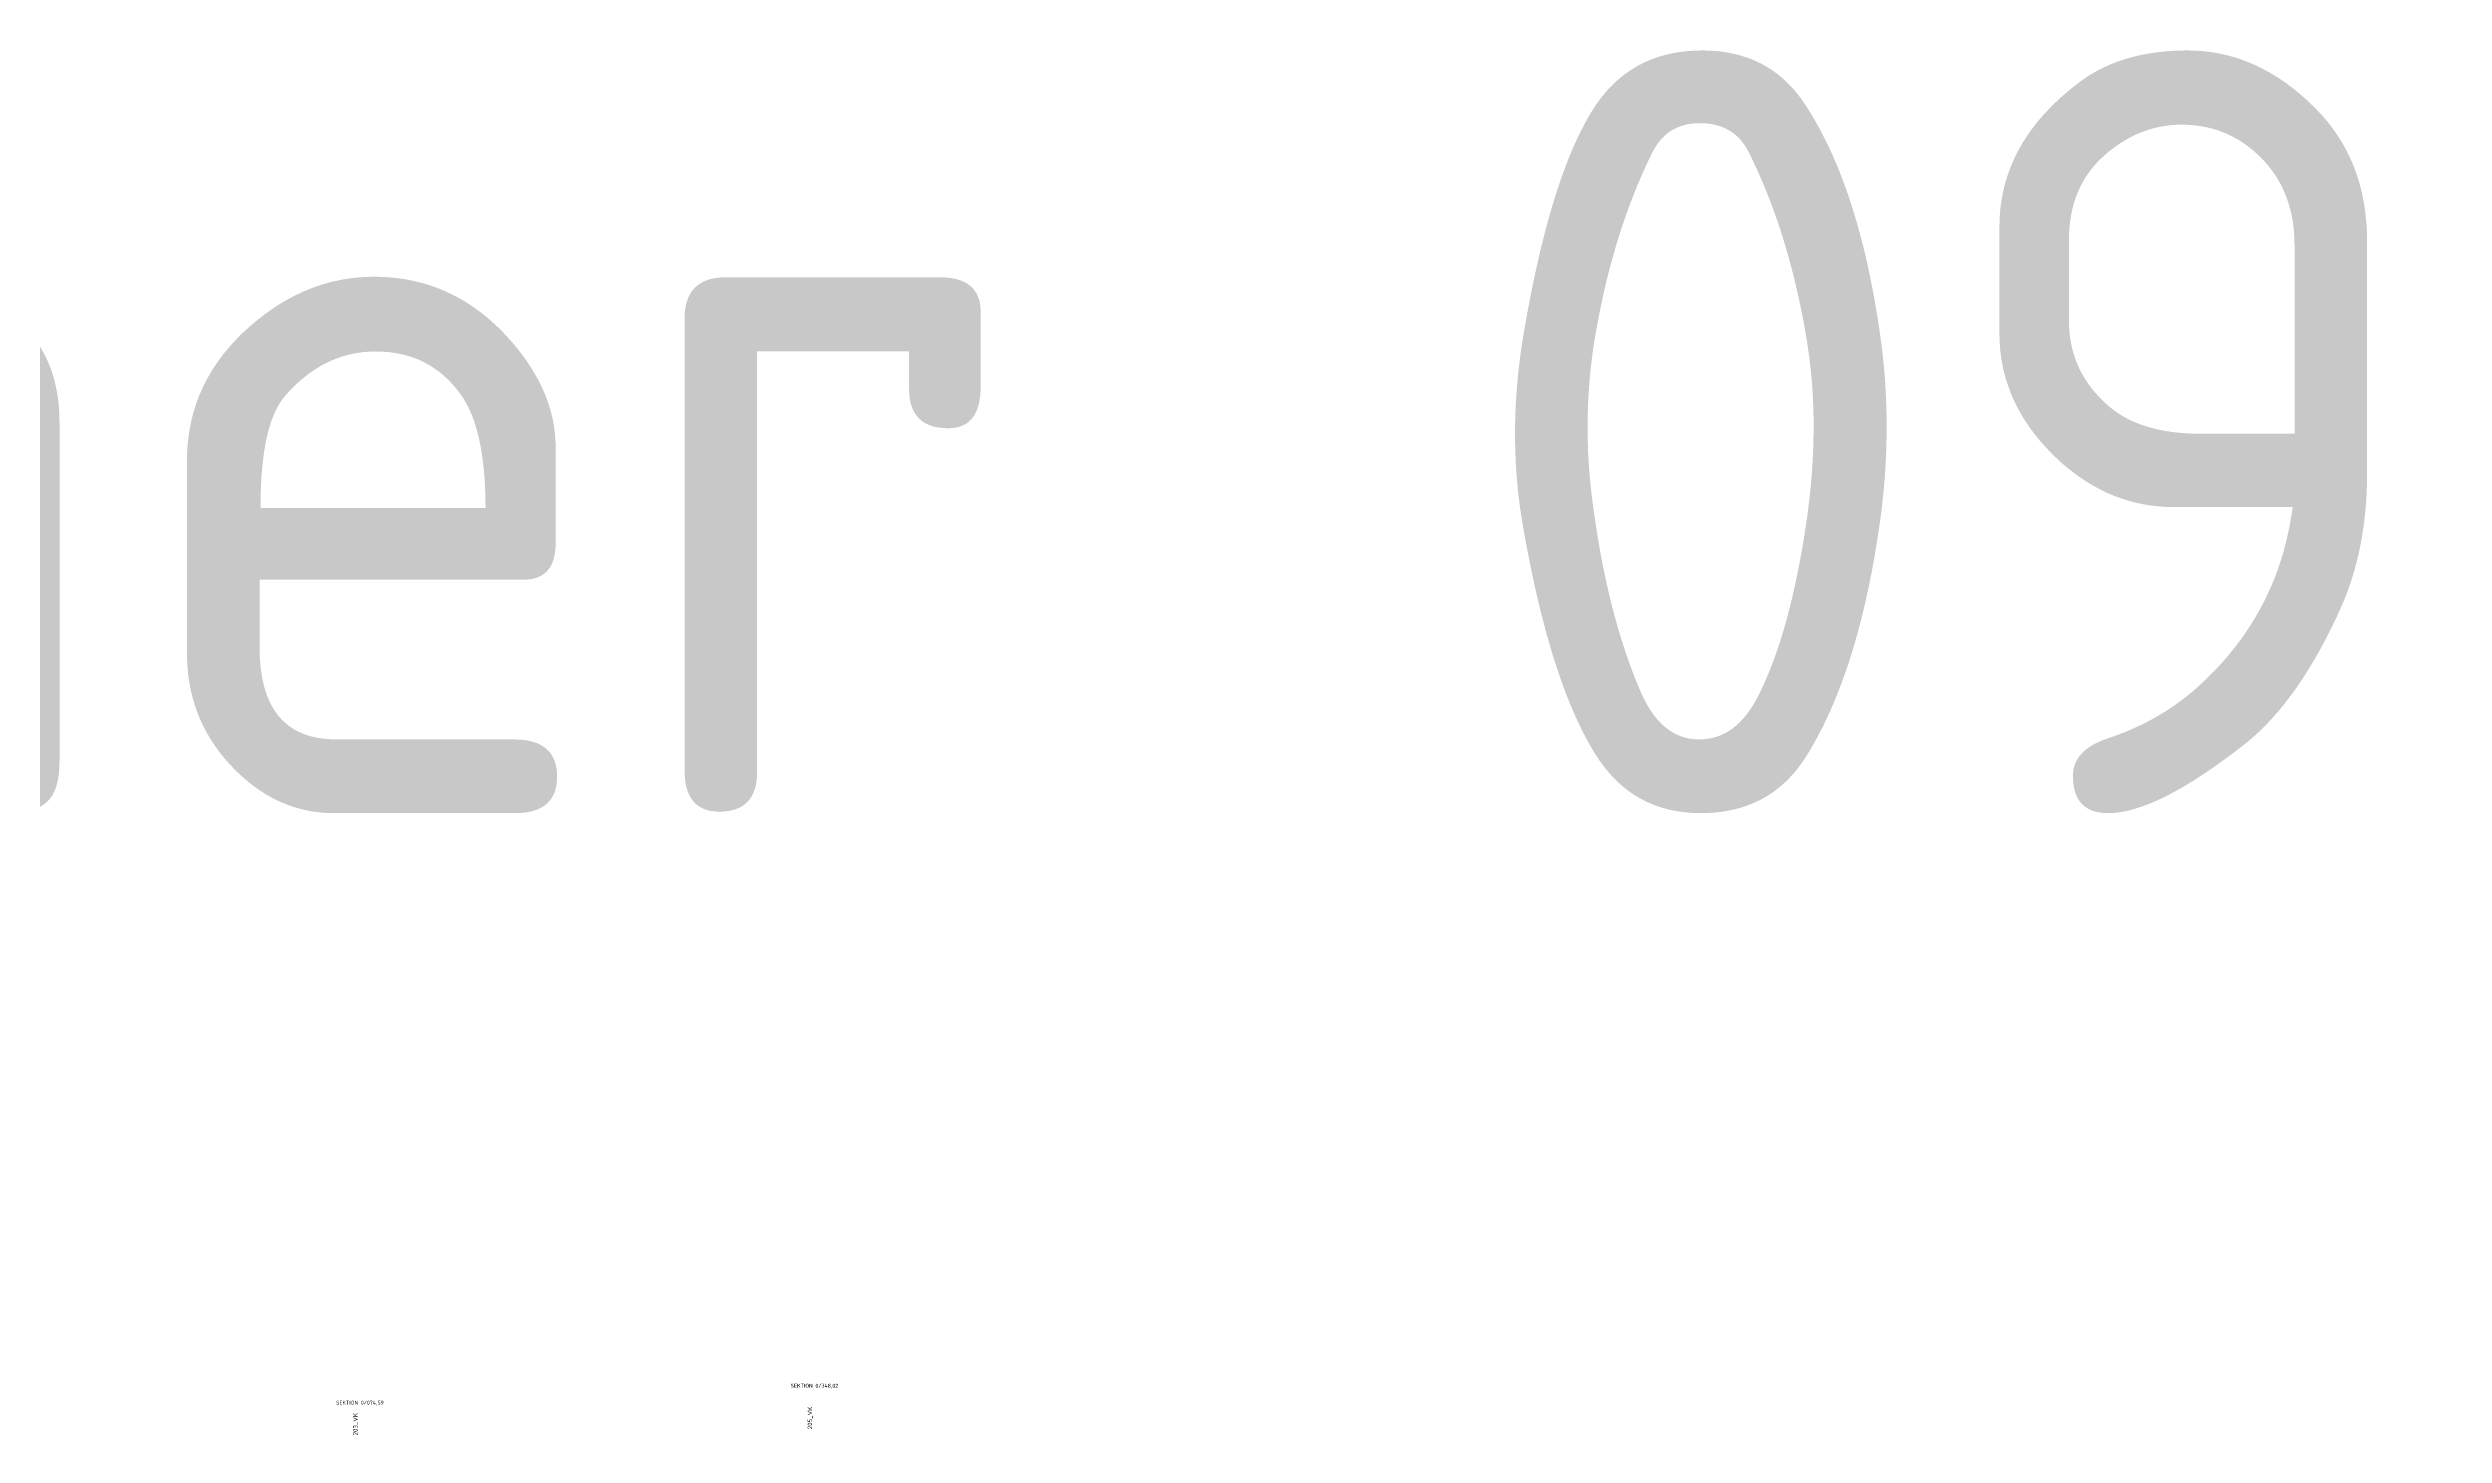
# Model space of a CAD drawing. Header units: metres. Extents: x 117388 to 123031, y 6148214 to 6150604.
# Drawn here: x 117761 to 117947.5, y 6149823.6 to 6149931.6 of the extents above; entities that cross this region are included whole.
import ezdxf
from ezdxf.enums import TextEntityAlignment as Align

# ---------------------------------------------------------------- set-up
doc = ezdxf.new("R2010")
doc.units = ezdxf.units.M
doc.header["$LTSCALE"] = 0.4
for name, color, linetype in [('M-312A', 3, 'CONTINUOUS'), ('M-37-CL_Txt', 1, 'CONTINUOUS'), ('M-37-SektNr', 3, 'CONTINUOUS')]:
    doc.layers.add(name, color=color, linetype=linetype)
doc.styles.add('ISO-Anno-50', font='iso.shx', dxfattribs={"height": 5})
doc.styles.add('P_ISO_30', font='ISO', dxfattribs={"height": 3})

msp = doc.modelspace()

# ---------------------------------------------------------------- texts
at = {"layer": 'M-312A', "insert": (117384.35, 6149931.364), "char_height": 59.38053, "width": 3464.94646, "attachment_point": 1, "style": 'ISO-Anno-50'}
msp.add_mtext('Tvärsektioner 090129', dxfattribs=at)
at = {"layer": 'M-37-CL_Txt', "style": 'P_ISO_30'}
for s, p in [('205_VK', (117820.334, 6149824.019)), ('203_VK', (117784.97, 6149823.541))]:
    msp.add_text(s, height=0.35, rotation=90.01167, dxfattribs=at).set_placement(p, align=Align.MIDDLE_LEFT)
at = {"layer": 'M-37-SektNr', "style": 'P_ISO_30'}
for s, p in [('SEKTION 0/348,02', (117820.684, 6149827.259)), ('SEKTION 0/074,59', (117785.32, 6149825.94))]:
    msp.add_text(s, height=0.3, dxfattribs=at).set_placement(p, align=Align.CENTER)

doc.saveas('drawing.dxf')
